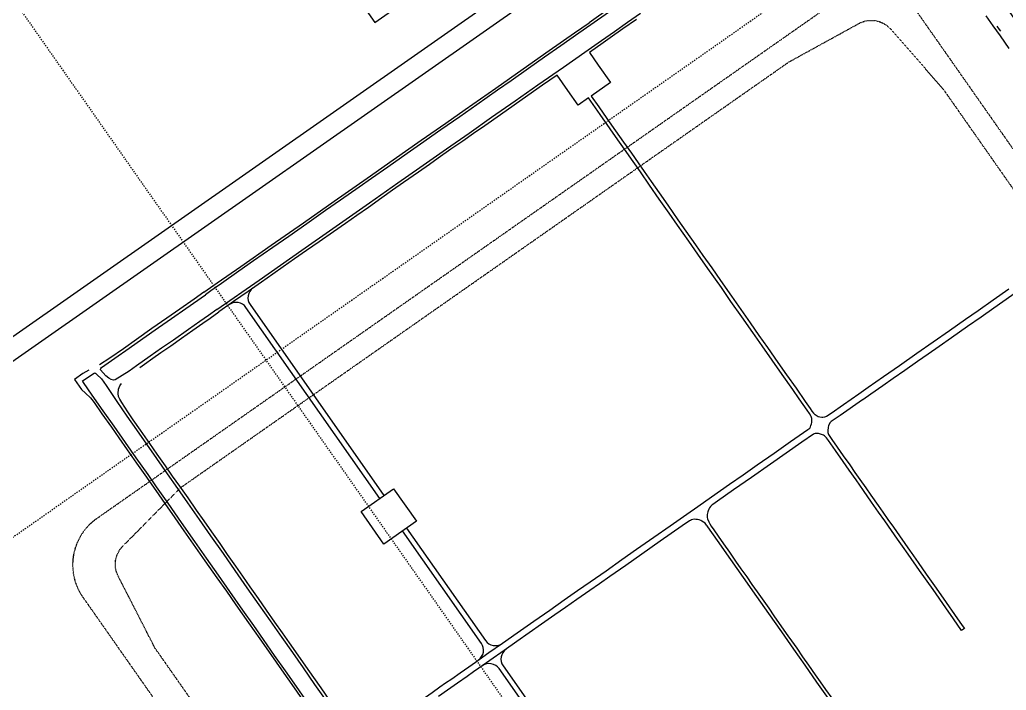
# Model space of a CAD drawing. Header units: millimetres. Extents: x 152904052 to 153933663, y 538271515 to 539240469.
# Drawn here: x 153522183 to 153532120, y 539116747 to 539123506 of the extents above; entities that cross this region are included whole.
import ezdxf

# ---------------------------------------------------------------- set-up
doc = ezdxf.new("R2010")
doc.units = ezdxf.units.MM
doc.linetypes.add('HIDDEN', pattern=[5.08, 2.54, -2.54])
doc.layers.add('BORD', color=7, linetype='Continuous')

msp = doc.modelspace()

# ---------------------------------------------------------------- linework, layer by layer
at = {"layer": 'BORD', "color": 8, "linetype": 'HIDDEN', "ltscale": 5}
for p, q in [((153487800.9, 539094263.9), (153610673.7, 539180300.3)), ((153516059.1, 539132362.1), (153567681, 539058638.4))]:
    msp.add_line(p, q, dxfattribs=at)
at = {"layer": 'BORD', "color": 133}
for points in [[(153528593, 539129013.4), (153524091, 539125861), (153525759.2, 539123478.6), (153530363.6, 539126702.6), (153528767.1, 539128982.7)], [(153531162.3, 539118135.5), (153531231.6, 539118035.9), (153531314.7, 539117917), (153531412.6, 539117777.5), (153531514.2, 539117633.4), (153531600, 539117510.2), (153531677.6, 539117399.2), (153531698.5, 539117369.3), (153531670, 539117349.5), (153531587.9, 539117467.4), (153531510, 539117578.2), (153531382.6, 539117761.3), (153531247.4, 539117953.9), (153531131.4, 539118118.7)]]:
    msp.add_lwpolyline(points, dxfattribs=at)
at = {"layer": 'BORD', "color": 133, "ltscale": 10, "flags": 128}
for points in [[(153535275.8, 539119129.4), (153530829, 539125480.1), (153527935.3, 539123453.9)], [(153530657, 539125396.3), (153530648.4, 539125389.8), (153530518.3, 539125297.9), (153530264, 539125118.4), (153530066.9, 539124979.2), (153529715.3, 539124733.1), (153529555.5, 539124620.6), (153529328.9, 539124462.8), (153529090.9, 539124296.7), (153528870.2, 539124140.6), (153528659.7, 539123992.9), (153528427.2, 539123830.8), (153528140.1, 539123631.6), (153527917.5, 539123474.8)], [(153528042.6, 539123296.4), (153528172.3, 539123387), (153528305.1, 539123480), (153528435.6, 539123571.4)], [(153528395.8, 539123508), (153528257.8, 539123412.3), (153528129.8, 539123322.2), (153528060.2, 539123272.7)], [(153532149.5, 539123214.8), (153532060.9, 539123342.9), (153531989.5, 539123444.6), (153531919.3, 539123544.5)], [(153524037.9, 539120758.8), (153524172.8, 539120852.6), (153524410.4, 539121018.5), (153524716.3, 539121232.7), (153525040.7, 539121459.6), (153525351.3, 539121677.3), (153525682.7, 539121909.4), (153525942.9, 539122092.7), (153526227.6, 539122290.6), (153526474.8, 539122463.4), (153526669.1, 539122599.7), (153526977.3, 539122815.9), (153527253.1, 539123011), (153527515.7, 539123194.5), (153527770.3, 539123372.9), (153527917.5, 539123474.8)], [(153527935.3, 539123453.9), (153527815.7, 539123369.1), (153527633.4, 539123241.6), (153527470.1, 539123127.6), (153527309.3, 539123014.3), (153527132.3, 539122890.5), (153526995.6, 539122795), (153526787, 539122648.6), (153526614.8, 539122528.4), (153526424.7, 539122396), (153526219.5, 539122252), (153526085.2, 539122157.5), (153525890.3, 539122020.1), (153525726.6, 539121906), (153525600.3, 539121816.5), (153525414.3, 539121687), (153525263.7, 539121581.7), (153525074.3, 539121449.4), (153524892.8, 539121321.9), (153524733.2, 539121210.1), (153524538.8, 539121074.3), (153524391.3, 539120970.4), (153524213.6, 539120846.1), (153524109.3, 539120773.9), (153524055.6, 539120734.3)], [(153532025.6, 539123441.7), (153532049.6, 539123407.2), (153532061.7, 539123390.1)], [(153524169, 539120584.2), (153524594.7, 539120881.6), (153525025.2, 539121181.9), (153525336.2, 539121400.6), (153525706.7, 539121660.3), (153525991.3, 539121860.5), (153526214.1, 539122015.9), (153526480.7, 539122203.9), (153526709.4, 539122363.7), (153526935.8, 539122522.2), (153527173, 539122688.9), (153527403, 539122849.9), (153527658.7, 539123029), (153527875, 539123179.7), (153528042.6, 539123296.4)], [(153528060.2, 539123272.7), (153527921.3, 539123175.4), (153528010.9, 539123046.2), (153528132.8, 539122873.5), (153527938.8, 539122736.8), (153528017, 539122627.1), (153528097.8, 539122511), (153528185, 539122385.9), (153528264.4, 539122271.7), (153528343.7, 539122159.1), (153528411.9, 539122061.9), (153528472, 539121976.4), (153528542.5, 539121875.3), (153528623.5, 539121759.9), (153528711, 539121635.4), (153528813.4, 539121487.8), (153528892.6, 539121375.7), (153528989.1, 539121237.7), (153529063.8, 539121130.9), (153529152.7, 539121003.7), (153529241.8, 539120876.5), (153529352.2, 539120719.3), (153529445.3, 539120586.2), (153529541.7, 539120449.6), (153529628.9, 539120323.9), (153529713.9, 539120203), (153529819.5, 539120052.3), (153529907, 539119926.6), (153530002.4, 539119790.5), (153530095.9, 539119658.2), (153530145.3, 539119587)], [(153530115.6, 539119569.3), (153530035.4, 539119684.9), (153529970.3, 539119777.9), (153529862.8, 539119930.3), (153529762.8, 539120073), (153529661.2, 539120218.4), (153529566.3, 539120354.6), (153529456.1, 539120512.6), (153529347.4, 539120666.4), (153529250.8, 539120805.5), (153529115.5, 539120998.5), (153529014.4, 539121142.8), (153528921.7, 539121274.9), (153528809.4, 539121436.4), (153528725.5, 539121554.8), (153528625.2, 539121697.8), (153528526.5, 539121839.4), (153528434.2, 539121971.8), (153528360.6, 539122076.4), (153528274.3, 539122200.7), (153528207.5, 539122295.7), (153528129.3, 539122407.1), (153528028.4, 539122550.8), (153527911.3, 539122717), (153527807.5, 539122644.4), (153527703.8, 539122793.2), (153527595, 539122947.4), (153527449.7, 539122845.7), (153527301.2, 539122741.9), (153527163.3, 539122644.5), (153527026.2, 539122548.4), (153526866.3, 539122435.8), (153526754.9, 539122358.5), (153526644.6, 539122281.8), (153526525.8, 539122199.4), (153526398.8, 539122109), (153526309.6, 539122047.2), (153526198.6, 539121969.3), (153526050.1, 539121863.8), (153525938.9, 539121786.8), (153525831.9, 539121711.8), (153525694.5, 539121614.3), (153525576.8, 539121532.8), (153525463.3, 539121453.3), (153525344, 539121369.5), (153525198.2, 539121267.9), (153525071.7, 539121178.9), (153524950.8, 539121095.1), (153524835.3, 539121013.5), (153524732.1, 539120941.8), (153524619.4, 539120862), (153524482.3, 539120766.8), (153524335.9, 539120664.5), (153524222.7, 539120584.7), (153524189, 539120561.2)], [(153524037.9, 539120758.8), (153523939.2, 539120689.5), (153523795.1, 539120589.3), (153523663.3, 539120496.4), (153523514.3, 539120392), (153523359.3, 539120283.4), (153523227.2, 539120189.6), (153523092, 539120095.8), (153522987.9, 539120026.6)], [(153524169, 539120584.2), (153524085.2, 539120525.4), (153523995.9, 539120463.5), (153523883.2, 539120383.7), (153523730.2, 539120277.1), (153523612, 539120193.8), (153523497.7, 539120114.8), (153523359.6, 539120018), (153523284.2, 539119965.1), (153523144.5, 539119877.1), (153523126.8, 539119872.1), (153523102.4, 539119880.7), (153523081.5, 539119892.5), (153523049.5, 539119916.5), (153522996.8, 539119976.3), (153522996.1, 539119982.9), (153522999.8, 539119990.8), (153523005.5, 539119999.1), (153523142, 539120094.2), (153523285.9, 539120194.4), (153523424, 539120291.6), (153523581.5, 539120402.8), (153523712.8, 539120494.8), (153523856.8, 539120595), (153524055.6, 539120734.3)], [(153530635.1, 539119736.2), (153530730.1, 539119801.7), (153530883.5, 539119908.2), (153531044.2, 539120021.5), (153531218.7, 539120143.4), (153531385.3, 539120260.6), (153531548.5, 539120374.9), (153531710, 539120488.4), (153531835.9, 539120576.5), (153531988.8, 539120683.7), (153532145.1, 539120792.9)], [(153530675.5, 539119677.5), (153530757.3, 539119734.5), (153530876.7, 539119818.4), (153530982.5, 539119892.9), (153531098.1, 539119973.5), (153531227.1, 539120063.9), (153531332.6, 539120137.4), (153531445.7, 539120216.5), (153531567.4, 539120302.5), (153531731, 539120417), (153531867.2, 539120512.6), (153531995.8, 539120602.1), (153532266.3, 539120791.9)], [(153523393.4, 539120001.7), (153523439.2, 539120034.8), (153523522.2, 539120093.7), (153523603.5, 539120150.4), (153523704.1, 539120220.4), (153523812.3, 539120296.8), (153523925, 539120375.4), (153524027.8, 539120447.9), (153524099.4, 539120498.6), (153524189, 539120561.2)], [(153522877.7, 539119972.3), (153522816.9, 539119939.7), (153522734, 539119880.1), (153522806, 539119777.3), (153522844.7, 539119741.4), (153522894.2, 539119696.3), (153522910.7, 539119677.9), (153522932, 539119647.6), (153523011.1, 539119533.5), (153523107.3, 539119398.1), (153523179.4, 539119292.7), (153523264.8, 539119171.8), (153523360.5, 539119036.6), (153523443.5, 539118918.3), (153523554.6, 539118759.4), (153523645.9, 539118629.1), (153523746.4, 539118485.1), (153523836.8, 539118355.2), (153523930.7, 539118220.3), (153524047.8, 539118051.9), (153524167.5, 539117882.1), (153524264.6, 539117744.8), (153524360.1, 539117608.6), (153524487.5, 539117426.7), (153524599.7, 539117266.6), (153524711.6, 539117106.8), (153524820.4, 539116951.6), (153524947, 539116771.5), (153525068.6, 539116597.7)], [(153525084.9, 539116621.5), (153524970.4, 539116784.1), (153524858.5, 539116944.5), (153524750.7, 539117098.3), (153524638.1, 539117259.2), (153524540.1, 539117399.2), (153524430.2, 539117555.6), (153524299.9, 539117742.5), (153524184.9, 539117906.1), (153524064.2, 539118078.4), (153523946.1, 539118247.1), (153523813, 539118436.8), (153523677.1, 539118631.8), (153523560.7, 539118798.3), (153523475, 539118920.9), (153523355.5, 539119090.5), (153523247.3, 539119244.9), (153523133.2, 539119407.8), (153523023.5, 539119563), (153522913.4, 539119721.7), (153522823.8, 539119849.9), (153522816.8, 539119860.5), (153522815.5, 539119865.1), (153522931.9, 539119944.3), (153522938.3, 539119945.9), (153522944.1, 539119943.8), (153522949.4, 539119940.9), (153522958.6, 539119930.1), (153523006.9, 539119885.7), (153523053.5, 539119820.6), (153523161.1, 539119658), (153523262.8, 539119508.7), (153523357.4, 539119370.9), (153523459.5, 539119227.1), (153523559.6, 539119084.3), (153523668.2, 539118929.3), (153523772.9, 539118780.6), (153523872.8, 539118636.5), (153523989.4, 539118469.2), (153524104.9, 539118304.3), (153524230.9, 539118125), (153524350, 539117955.9), (153524470.9, 539117781.3), (153524592.9, 539117607.6), (153524704.5, 539117448.7), (153524822.7, 539117278.8), (153524929.8, 539117126.8), (153525036.9, 539116974.8), (153525153.6, 539116806.2), (153525270.6, 539116640.7)], [(153525307.2, 539116644.3), (153525218.2, 539116770.7), (153525145.7, 539116874.3), (153525064.4, 539116990.3), (153524986.4, 539117101.7), (153524899.4, 539117225.8), (153524829.1, 539117325.7), (153524753.6, 539117432.9), (153524667.7, 539117555.9), (153524586.9, 539117671.2), (153524504.6, 539117789.6), (153524431, 539117895.6), (153524360, 539117997.8), (153524276.8, 539118116.3), (153524200.2, 539118226.3), (153524117.5, 539118343.9), (153524040.3, 539118453.6), (153523964.3, 539118561.6), (153523877.8, 539118685.7), (153523794.2, 539118805.1), (153523722.8, 539118906.4), (153523650.1, 539119010.3), (153523568.4, 539119127.2), (153523494.2, 539119232.9), (153523399.2, 539119368), (153523326.7, 539119473.4), (153523272.5, 539119553.9), (153523210.4, 539119646.5), (153523191, 539119681.2), (153523179.2, 539119707.5), (153523175.8, 539119738), (153523177.5, 539119782.1), (153523189.9, 539119816.8), (153523209.1, 539119837.9)], [(153530145.3, 539119587), (153530162.9, 539119561.9), (153530179.2, 539119540), (153530187.5, 539119530.4), (153530193.6, 539119525.3), (153530205.3, 539119518.5), (153530226, 539119508.1), (153530242.6, 539119502.9), (153530261.5, 539119500.7), (153530273.8, 539119501.3), (153530291.7, 539119502.8), (153530302.6, 539119505.3), (153530310.9, 539119508.9), (153530357.7, 539119541.6), (153530482, 539119628.5), (153530635.1, 539119736.2)], [(153530673, 539119674.4), (153530448.2, 539119517.6), (153530357.2, 539119455.8), (153530345.9, 539119446.5), (153530344, 539119444.1), (153530328.5, 539119412.7), (153530326.8, 539119399.1), (153530324.3, 539119363.4), (153530324.1, 539119345.6), (153530330.6, 539119325.5), (153530337.8, 539119314.3), (153530364.4, 539119274.6), (153530417.1, 539119198.4), (153530478.7, 539119110.2), (153530543.8, 539119018), (153530596.3, 539118942.6), (153530646, 539118871.4), (153530705, 539118787.6), (153530756.8, 539118714.1), (153530828.9, 539118610.9), (153530878, 539118541.5), (153530928.3, 539118469.3), (153530984.1, 539118390.1), (153531044.5, 539118303.6), (153531099.2, 539118225.5), (153531152.6, 539118149.4), (153531162.3, 539118135.5)], [(153526773.5, 539117031.5), (153526909.4, 539117126.6), (153527045.5, 539117221.6), (153527192.9, 539117325), (153527361.1, 539117442.1), (153527523.9, 539117556.2), (153527667.4, 539117657.4), (153527802.8, 539117752.4), (153527927.6, 539117840.3), (153528089, 539117952.7), (153528249.3, 539118065.4), (153528396.8, 539118169.1), (153528570.8, 539118290.2), (153528734.7, 539118404.9), (153528902.3, 539118523), (153529014.2, 539118601), (153529150, 539118695.5), (153529332.9, 539118824.1), (153529470.6, 539118920), (153529611, 539119018.7), (153529780.7, 539119137.3), (153529948.3, 539119254.2), (153530120.7, 539119374.6), (153530139.9, 539119390), (153530144.2, 539119394.4), (153530148.6, 539119402.4), (153530153.2, 539119414.7), (153530157.7, 539119433.3), (153530160.7, 539119446.4), (153530161.6, 539119462.9), (153530160.8, 539119485), (153530158, 539119498.1), (153530155.3, 539119506.5), (153530151.9, 539119514.1), (153530136.7, 539119537.9), (153530115.6, 539119569.3)], [(153531131.4, 539118118.7), (153531074.4, 539118200.2), (153531025.5, 539118270.6), (153530964, 539118357.6), (153530896.2, 539118455), (153530834.8, 539118542.5), (153530763.1, 539118644.5), (153530681.7, 539118761.7), (153530606.7, 539118868.6), (153530538.6, 539118966), (153530477.2, 539119053.1), (153530401.1, 539119162.6), (153530328.7, 539119265.5), (153530308.1, 539119291.6), (153530301.3, 539119299.3), (153530293.6, 539119307.4), (153530287.6, 539119313.1), (153530279.7, 539119318.2), (153530267.9, 539119322.7), (153530239.1, 539119331.7), (153530229.2, 539119334.2), (153530220.7, 539119335.3), (153530205.5, 539119335.4), (153530195, 539119335.7), (153530185.5, 539119333.1), (153530178.7, 539119329.5), (153530062, 539119248.6), (153529904.1, 539119137.7), (153529745.9, 539119026.7), (153529555.5, 539118893.4), (153529373.9, 539118766.2), (153529210.6, 539118652.4), (153529163.1, 539118619.3), (153529153.8, 539118612), (153529146.1, 539118605.2), (153529141.2, 539118598.9), (153529131.8, 539118585.5), (153529125.2, 539118572.6), (153529118.1, 539118556.6), (153529114.8, 539118546.1), (153529110.8, 539118531.3), (153529108.5, 539118520.3), (153529108, 539118505.2), (153529108.7, 539118488.9), (153529111.8, 539118475.1), (153529122.7, 539118446.4), (153529133.2, 539118425.3), (153529147.7, 539118401.8), (153529174.2, 539118363), (153529219.4, 539118299), (153529272.5, 539118223.1), (153529331.8, 539118137.6), (153529393.3, 539118049.3), (153529448.1, 539117970.5), (153529505.4, 539117889.1), (153529558.3, 539117814.4), (153529610.8, 539117740.1), (153529661.2, 539117668.2), (153529727.1, 539117573.1), (153529778.6, 539117498.4), (153529833.8, 539117420), (153529921.1, 539117297.2), (153529958.1, 539117244), (153530008.9, 539117170.9), (153530068.1, 539117085.9), (153530128.4, 539117000.6), (153530195.6, 539116904.2), (153530245.9, 539116832.6), (153530300.3, 539116754.5), (153530361.9, 539116667.1)], [(153530328.7, 539116662.7), (153530213.2, 539116827.6), (153530092.9, 539116999.5), (153529979.2, 539117161.7), (153529857.8, 539117335.6), (153529727.4, 539117520.7), (153529607.7, 539117692.5), (153529473.6, 539117883.9), (153529346, 539118065.6), (153529212.9, 539118256.2), (153529114.2, 539118395.5), (153529107.5, 539118404.5), (153529101.6, 539118412.4), (153529093.2, 539118422), (153529085.8, 539118429.8), (153529069.7, 539118442.6), (153529054.9, 539118451.5), (153529042, 539118458), (153529025.2, 539118465), (153529009.3, 539118467.1), (153528992.1, 539118470.1), (153528977, 539118471), (153528963.1, 539118468.6), (153528948.3, 539118464.6), (153528939.1, 539118459.8), (153528929.5, 539118455.6), (153528855.6, 539118403.8), (153528634.8, 539118249.9), (153528450.9, 539118120.2), (153528287.9, 539118005.8), (153528127.3, 539117894.8), (153528023.2, 539117821.3), (153527924.4, 539117752.6), (153527794.4, 539117661), (153527680.3, 539117580.9), (153527573.6, 539117506.5), (153527437.8, 539117412.1), (153527316, 539117326.6), (153527191.7, 539117238.5), (153527063.2, 539117147.9), (153526918.9, 539117048.1), (153526807.7, 539116968.5)], [(153525905.9, 539116424.2), (153525977.7, 539116473.8), (153526060.3, 539116532.6), (153526146.7, 539116592), (153526235.6, 539116654.9), (153526336.4, 539116726.1), (153526416.1, 539116780.4), (153526472.8, 539116821.3), (153526534.9, 539116863.7), (153526619.3, 539116923.5), (153526708, 539116985.1), (153526773.5, 539117031.5)], [(153526807.7, 539116968.5), (153526754.7, 539116932.3), (153526689, 539116886.3), (153526591.1, 539116817.5), (153526492.9, 539116748.7), (153526402.4, 539116685.4)]]:
    msp.add_lwpolyline(points, dxfattribs=at)
at = {"layer": 'BORD', "color": 137, "ltscale": 3, "flags": 128}
msp.add_lwpolyline([(153521275.5, 539119479.1), (153528458.9, 539124509)], dxfattribs=at)
msp.add_lwpolyline([(153527960.7, 539124404.2), (153521160.8, 539119642.9, 0.414214), (153520058.2, 539113389.6), (153526885.6, 539103638.8, 0.040684), (153528244, 539102000.3, 0.040684)], format="xyb", dxfattribs=at)
at = {"layer": 'BORD', "color": 137, "linetype": 'HIDDEN', "flags": 128}
for points in [[(153524433.1, 539115381.6), (153522822.7, 539117681.6, -0.414214), (153522963.9, 539118482.4), (153530430.4, 539123710.5, -0.414214), (153531231.3, 539123569.3), (153536103.8, 539116610.6)], [(153529930.5, 539108640.6, -0.334225), (153529622.5, 539108694.4), (153529065.1, 539109289.4), (153523544.5, 539117173.7), (153523174.4, 539117898.5, -0.323468), (153523220.9, 539118199.4), (153523804.4, 539118790.1), (153529931.6, 539123080.5), (153530634.9, 539123467.3, -0.35228), (153530955.9, 539123410.7), (153531484.5, 539122806.7), (153535915.4, 539116478.7)]]:
    msp.add_lwpolyline(points, format="xyb", dxfattribs=at)
at = {"layer": 'BORD', "color": 133}
for points in [[(153524532.7, 539120801.8, 0.415445), (153524502.9, 539120634.4), (153525850.8, 539118709.3)], [(153525809.9, 539118680.6), (153524461.7, 539120605.9, 0.415235), (153524294.3, 539120635.2)], [(153526803.3, 539117052.4, 0.414459), (153526832.9, 539117219.6), (153526039.3, 539118353)], [(153526080.2, 539118381.6), (153526874, 539117248, 0.413871), (153527041, 539117218.5)], [(153527081.2, 539117160.6, 0.413269), (153527052.1, 539116993.7), (153529837.2, 539113016.2), (153529796.2, 539112987.5), (153527011.2, 539116965, 0.417407), (153526843, 539116993.7)]]:
    msp.add_lwpolyline(points, format="xyb", dxfattribs=at)
msp.add_lwpolyline([(153525621.4, 539118548.7), (153525949.1, 539118778.1), (153526178.5, 539118450.5), (153525850.9, 539118221)], close=True, dxfattribs=at)

doc.saveas('drawing.dxf')
